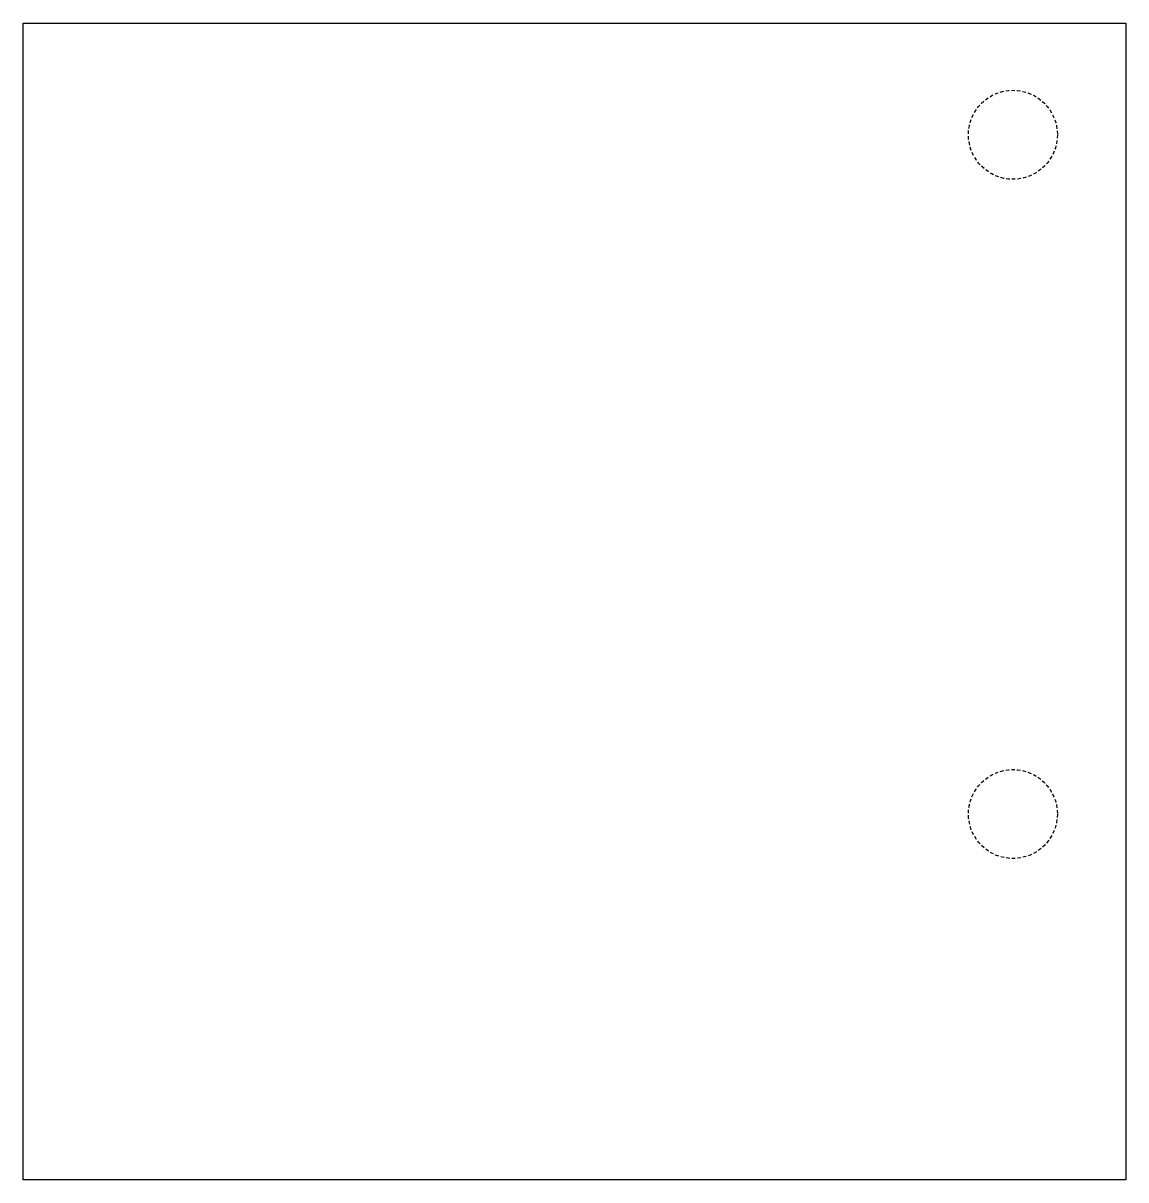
# Model space of a CAD drawing. Header units: millimetres. Extents: x 0 to 52.1, y 0 to 54.6.
import ezdxf

# ---------------------------------------------------------------- set-up
doc = ezdxf.new("R2010")
doc.units = ezdxf.units.MM
doc.linetypes.add('DASHED', pattern=[0.2067, 0.1654, -0.0413])

msp = doc.modelspace()

# ---------------------------------------------------------------- linework, layer by layer
msp.add_lwpolyline([(52.07, 54.61), (52.07, 0), (0, 0), (0, 54.61)], close=True)
at = {"color": 2, "linetype": 'DASHED', "lineweight": 25, "true_color": 0xffff00}
for centre in [(46.736, 49.3395), (46.736, 17.272)]:
    msp.add_circle(centre, 2.1, dxfattribs=at)

doc.saveas('drawing.dxf')
